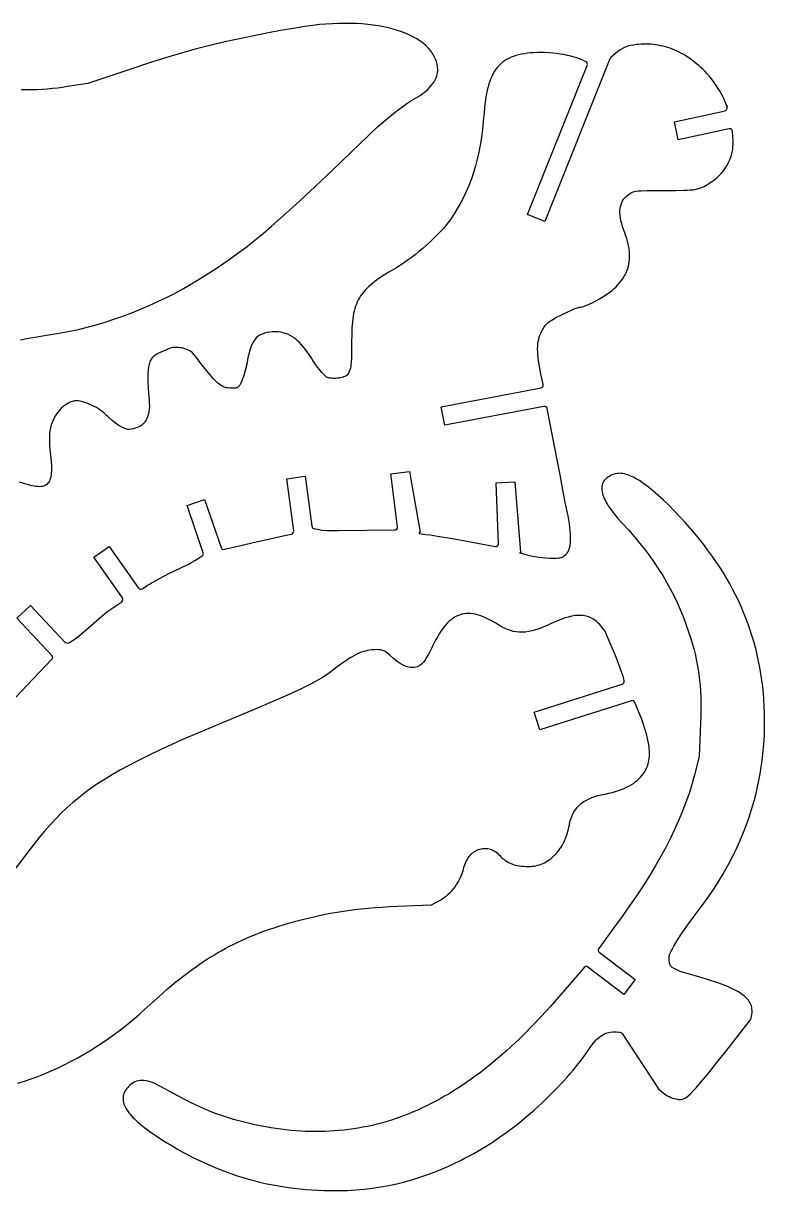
# Model space of a CAD drawing. Header units: millimetres. Extents: x 380 to 708, y 204 to 341.
# Drawn here: x 459.5 to 539.2, y 215 to 340.4 of the extents above; entities that cross this region are included whole.
import ezdxf

# ---------------------------------------------------------------- set-up
doc = ezdxf.new("R2010")
doc.units = ezdxf.units.MM

msp = doc.modelspace()

# ---------------------------------------------------------------- linework, layer by layer
at = {"flags": 128}
msp.add_lwpolyline([(459.20625, 306.406331), (459.867708, 306.553867), (460.291558, 306.635347), (460.956634, 306.748138), (461.771778, 306.877337), (462.645833, 307.00804), (463.564661, 307.154964), (464.494442, 307.330827), (465.433272, 307.534935), (466.379246, 307.766596), (467.330458, 308.025119), (468.285005, 308.309809), (469.240981, 308.619975), (470.196481, 308.954923), (471.149601, 309.313962), (472.098437, 309.696399), (473.041082, 310.10154), (473.975632, 310.528694), (474.900183, 310.977168), (475.81283, 311.446269), (476.711668, 311.935305), (477.594792, 312.443583), (478.509198, 312.992936), (479.387769, 313.538621), (480.239224, 314.087689), (481.072284, 314.647186), (481.895668, 315.224162), (482.718098, 315.825665), (483.548293, 316.458744), (484.394973, 317.130445), (485.26686, 317.847819), (486.172672, 318.617913), (487.121131, 319.447776), (488.120957, 320.344457), (489.18087, 321.315002), (490.30959, 322.366462), (491.515838, 323.505884), (492.808333, 324.740317), (497.570833, 329.309835), (499.110986, 330.595068), (499.440908, 330.863722), (499.788398, 331.134607), (500.143012, 331.400345), (500.494306, 331.653561), (500.831834, 331.886876), (501.145155, 332.092915), (501.423822, 332.264299), (501.657391, 332.393653), (501.907308, 332.529839), (502.148869, 332.678621), (502.381002, 332.838681), (502.602635, 333.008697), (502.812696, 333.187349), (503.010114, 333.373316), (503.193817, 333.56528), (503.362734, 333.761918), (503.515791, 333.961911), (503.651919, 334.163939), (503.770044, 334.366682), (503.869095, 334.568818), (503.948, 334.769028), (504.005688, 334.965992), (504.041087, 335.158388), (504.053125, 335.344898), (504.048879, 335.51662), (504.036204, 335.685998), (504.015192, 335.852999), (503.985934, 336.01759), (503.948524, 336.179736), (503.903053, 336.339405), (503.849614, 336.496562), (503.7883, 336.651175), (503.719202, 336.80321), (503.642413, 336.952633), (503.558026, 337.099411), (503.466132, 337.24351), (503.366824, 337.384897), (503.260194, 337.523539), (503.025338, 337.79245), (502.762302, 338.049977), (502.471826, 338.295852), (502.154648, 338.529805), (501.811506, 338.75157), (501.443138, 338.960879), (501.050285, 339.157462), (500.633683, 339.341053), (500.194072, 339.511383), (499.732191, 339.668184), (499.248777, 339.811188), (498.744569, 339.940128), (498.220306, 340.054735), (497.676727, 340.154741), (497.11457, 340.239878), (496.534573, 340.309878), (495.937476, 340.364474), (495.324016, 340.403396), (494.694932, 340.426378), (494.050964, 340.433151), (493.392849, 340.423448), (492.721325, 340.396999), (492.037133, 340.353537), (491.341009, 340.292795), (490.633693, 340.214503), (489.770811, 340.091512), (488.552056, 339.89491), (487.139476, 339.651778), (485.695116, 339.389197), (481.329491, 338.49309), (479.993279, 338.148989), (478.123958, 337.683777), (477.575809, 337.540832), (476.878119, 337.34529), (475.148485, 336.831322), (473.163799, 336.211684), (471.1528, 335.55619), (466.4306, 333.980061), (464.226163, 333.62706), (463.699561, 333.548257), (463.16605, 333.479332), (462.625959, 333.420246), (462.079618, 333.370962), (461.527354, 333.331439), (460.969498, 333.30164), (460.406378, 333.281526), (459.838324, 333.271058), (459.265664, 333.270199)], dxfattribs=at)
for points in [[(457.323772, 266.574299), (462.580099, 272.073292, 0.398194), (462.582138, 272.485724), (458.813665, 276.507015), (460.273009, 277.874609), (464.010097, 273.886809, 0.360919), (464.579871, 273.959879), (464.524901, 273.930662), (465.006617, 274.231988), (465.271645, 274.428737), (465.570312, 274.670676), (466.291683, 275.288779), (468.466667, 277.173887), (469.458854, 277.835124), (470.08091, 278.259368, 0.41857), (470.157188, 278.679909), (467.085717, 283.042892), (468.721115, 284.194186), (471.869466, 279.721993, 0.402603), (472.277572, 279.6427), (472.545515, 279.815804), (472.850032, 280.026174), (473.058925, 280.161783), (473.362147, 280.340049), (474.194047, 280.794142), (475.230661, 281.327636), (476.35692, 281.87971), (477.261879, 282.317643), (477.625181, 282.504594), (477.932959, 282.677722), (478.720243, 283.186576, 0.344404), (478.841235, 283.535665), (477.102213, 288.617302), (478.994477, 289.264866), (480.764642, 284.092223, 0.382353), (481.113872, 283.896571), (482.093643, 284.115392), (483.018913, 284.333535), (484.077083, 284.592145), (487.746811, 285.427621), (488.326054, 285.532587, 0.400995), (488.569875, 285.867837), (487.814209, 291.476534), (489.796299, 291.743584), (490.520341, 286.369615, 0.313663), (490.751865, 286.116975), (491.21744, 286.012327), (491.407787, 285.982155), (491.619402, 285.959245), (492.111626, 285.931766), (492.704491, 285.922995), (493.408379, 285.926037), (499.431656, 285.973182, 0.448704), (499.727, 286.310317), (499.01399, 292.02475), (500.998602, 292.272376), (502.162691, 285.703063), (502.075916, 285.721933, 0.333241), (502.047174, 285.612355), (502.728792, 285.502361), (503.222026, 285.44108), (504.037741, 285.326955), (505.155399, 285.144831), (506.427812, 284.919785), (510.241028, 284.196177, 0.481977), (510.59674, 284.502365), (510.346303, 291.060076), (512.344847, 291.1364), (512.948895, 283.59806), (513.036403, 283.568866, 0.330252), (512.849135, 283.508018), (513.675989, 283.290953), (513.948709, 283.230972), (514.255756, 283.172763), (514.934085, 283.068512), (515.286, 283.025893), (515.6335, 282.991896), (516.099139, 282.957155), (516.486493, 282.940702), (516.807163, 282.944307), (517.072752, 282.969743), (517.188516, 282.991202), (517.29486, 283.018782), (517.393235, 283.052706), (517.485089, 283.093194), (517.571874, 283.140469), (517.655039, 283.194752), (517.816313, 283.325227), (517.928765, 283.444365), (518.027456, 283.585841), (518.112389, 283.749735), (518.183567, 283.936126), (518.240991, 284.145094), (518.284664, 284.376717), (518.31459, 284.631075), (518.33077, 284.908248), (518.333207, 285.208314), (518.321904, 285.531353), (518.296863, 285.877444), (518.258087, 286.246666), (518.205578, 286.6391), (518.139339, 287.054823), (518.059373, 287.493916), (517.965681, 287.956458), (517.768883, 288.928617), (517.503426, 290.300254), (517.20409, 291.889056), (516.90566, 293.512708), (515.809381, 299.022935, 0.411417), (515.459424, 299.259176), (504.79749, 297.243678), (504.425996, 299.208874), (515.157165, 301.237459, 0.422253), (515.394584, 301.596009), (515.107326, 302.916496), (515.021832, 303.356346), (514.950062, 303.766596), (514.891943, 304.149277), (514.847402, 304.506422), (514.816365, 304.840062), (514.798759, 305.152229), (514.794511, 305.444954), (514.803546, 305.720269), (514.825792, 305.980206), (514.861175, 306.226796), (514.909622, 306.462071), (514.971059, 306.688063), (515.045413, 306.906803), (515.132611, 307.120323), (515.28871, 307.447892), (515.368492, 307.593331), (515.451581, 307.728492), (515.539589, 307.854839), (515.634129, 307.973837), (515.736815, 308.086948), (515.849261, 308.195638), (515.973078, 308.301369), (516.10988, 308.405607), (516.261282, 308.509816), (516.428894, 308.615458), (516.819207, 308.836903), (517.293725, 309.081654), (517.967313, 309.403851), (518.573779, 309.667703), (518.831069, 309.769241), (519.046653, 309.845982), (519.212222, 309.894522), (519.319467, 309.911458), (519.415555, 309.922876), (519.549147, 309.955598), (519.714177, 310.00733), (519.904578, 310.075778), (520.337227, 310.253646), (520.798561, 310.470846), (521.12714, 310.641096), (521.440881, 310.814436), (521.739826, 310.99096), (522.024017, 311.170759), (522.293496, 311.353928), (522.548305, 311.540559), (522.788486, 311.730744), (523.01408, 311.924578), (523.22513, 312.122151), (523.421678, 312.323558), (523.603766, 312.528891), (523.771435, 312.738243), (523.924728, 312.951707), (524.063687, 313.169375), (524.188353, 313.391341), (524.298768, 313.617698), (524.394975, 313.848538), (524.477016, 314.083954), (524.544932, 314.324038), (524.598765, 314.568885), (524.638557, 314.818587), (524.664351, 315.073235), (524.676188, 315.332925), (524.67411, 315.597747), (524.65816, 315.867796), (524.628378, 316.143163), (524.584808, 316.423943), (524.527491, 316.710227), (524.456469, 317.002108), (524.371783, 317.29968), (524.273477, 317.603035), (524.161592, 317.912266), (524.031861, 318.268943), (523.920611, 318.608117), (523.827864, 318.930359), (523.753642, 319.236238), (523.697969, 319.526323), (523.660866, 319.801184), (523.642355, 320.06139), (523.64246, 320.307511), (523.661203, 320.540115), (523.698606, 320.759773), (523.754691, 320.967054), (523.829481, 321.162527), (523.922999, 321.346763), (524.035266, 321.520329), (524.166306, 321.683796), (524.31614, 321.837734), (524.546296, 322.041039), (524.658388, 322.124229), (524.775544, 322.196193), (524.903055, 322.25774), (525.046214, 322.309682), (525.210311, 322.352829), (525.400637, 322.387993), (525.622486, 322.415983), (525.881147, 322.43761), (526.530073, 322.465021), (527.389748, 322.476711), (528.502502, 322.479167), (529.641357, 322.481402), (530.520856, 322.493947), (530.87985, 322.506821), (531.193809, 322.525555), (531.469335, 322.551244), (531.713027, 322.584982), (531.931489, 322.627864), (532.131321, 322.680984), (532.319124, 322.745437), (532.5015, 322.822317), (532.68505, 322.912718), (532.876376, 323.017734), (533.308758, 323.275993), (533.588726, 323.459285), (533.854899, 323.658082), (534.106689, 323.871382), (534.343507, 324.098187), (534.564764, 324.337497), (534.769871, 324.588313), (534.958238, 324.849636), (535.129278, 325.120464), (535.282402, 325.399801), (535.417019, 325.686644), (535.532542, 325.979996), (535.628382, 326.278857), (535.703948, 326.582227), (535.758654, 326.889106), (535.791909, 327.198496), (535.803125, 327.509396), (535.80013, 327.793613), (535.75441, 328.81292, 0.464299), (535.391366, 329.092713), (529.910067, 327.908632), (529.487765, 329.863538), (534.963526, 331.046424, 0.463378), (535.124597, 331.587527), (535.164118, 331.467316), (534.96464, 331.990757), (534.835025, 332.277752), (534.683676, 332.581207), (534.51296, 332.896573), (534.325246, 333.2193), (534.122902, 333.544838), (533.908296, 333.868636), (533.683796, 334.186145), (533.45177, 334.492815), (533.214586, 334.784095), (532.974613, 335.055436), (532.762121, 335.279439), (532.546948, 335.495339), (532.329144, 335.703114), (532.108761, 335.902746), (531.88585, 336.094213), (531.660463, 336.277497), (531.43265, 336.452577), (531.202464, 336.619433), (530.969956, 336.778047), (530.735176, 336.928396), (530.498177, 337.070463), (530.25901, 337.204226), (530.017725, 337.329667), (529.774376, 337.446764), (529.529012, 337.555499), (529.281685, 337.655851), (529.032447, 337.7478), (528.781349, 337.831327), (528.528442, 337.906412), (528.273777, 337.973034), (528.017407, 338.031174), (527.759383, 338.080812), (527.499755, 338.121928), (527.238575, 338.154502), (526.975895, 338.178515), (526.711765, 338.193946), (526.446238, 338.200775), (526.179364, 338.198983), (525.911196, 338.18855), (525.641784, 338.169455), (525.371179, 338.14168), (525.099434, 338.105203), (524.777322, 338.045768), (524.473158, 337.965629), (524.185235, 337.862833), (523.911849, 337.735427), (523.651294, 337.581458), (523.401864, 337.398973), (522.63577, 336.719243, 0.116605), (522.556359, 336.606321), (515.564783, 319.139043), (513.708001, 319.882251), (520.123399, 335.910046, 0.387331), (519.981652, 336.288537), (519.569007, 336.499906), (519.310093, 336.610683), (519.020761, 336.716037), (518.704243, 336.815157), (518.363773, 336.907229), (518.002583, 336.991442), (517.623905, 337.066985), (517.230972, 337.133043), (516.827017, 337.188806), (516.415272, 337.233461), (515.99897, 337.266197), (515.581343, 337.2862), (515.165625, 337.292659), (514.77354, 337.287525), (514.397532, 337.273032), (514.037288, 337.248851), (513.692494, 337.214652), (513.362835, 337.170105), (513.048, 337.11488), (512.747673, 337.048647), (512.46154, 336.971077), (512.189288, 336.881839), (511.930604, 336.780604), (511.685172, 336.667041), (511.45268, 336.540822), (511.232814, 336.401616), (511.025259, 336.249093), (510.829703, 336.082923), (510.64583, 335.902777), (510.473328, 335.708324), (510.311883, 335.499235), (510.16118, 335.27518), (510.020906, 335.035829), (509.890747, 334.780852), (509.770389, 334.50992), (509.659519, 334.222702), (509.557823, 333.918869), (509.464986, 333.59809), (509.380695, 333.260036), (509.304637, 332.904377), (509.236497, 332.530784), (509.175961, 332.138925), (509.122716, 331.728472), (509.076448, 331.299095), (509.036844, 330.850463), (508.953814, 329.915688), (508.856023, 329.023619), (508.742536, 328.171293), (508.612418, 327.355744), (508.464735, 326.574008), (508.298551, 325.823121), (508.112932, 325.100117), (507.906943, 324.402032), (507.679649, 323.725902), (507.430117, 323.068761), (507.15741, 322.427646), (506.860594, 321.799591), (506.538735, 321.181632), (506.190898, 320.570804), (505.816148, 319.964143), (505.41355, 319.358683), (505.180991, 319.037545), (504.917513, 318.704171), (504.625892, 318.361029), (504.308901, 318.010586), (503.969317, 317.655309), (503.609913, 317.297665), (503.233465, 316.940121), (502.842748, 316.585143), (502.440536, 316.235199), (502.029605, 315.892755), (501.612729, 315.560279), (501.192683, 315.240237), (500.772243, 314.935096), (500.354182, 314.647323), (499.941276, 314.379385), (499.5363, 314.133749), (498.810278, 313.700483), (498.160395, 313.290234), (497.582608, 312.896204), (497.319488, 312.703146), (497.072875, 312.511593), (496.842265, 312.320695), (496.627153, 312.129602), (496.427033, 311.937465), (496.241399, 311.743433), (496.069747, 311.546657), (495.911571, 311.346286), (495.766365, 311.141472), (495.633625, 310.931363), (495.512845, 310.715111), (495.40352, 310.491865), (495.305143, 310.260775), (495.217211, 310.020992), (495.139218, 309.771665), (495.070657, 309.511946), (495.011025, 309.240983), (494.959815, 308.957927), (494.916522, 308.661929), (494.880642, 308.352138), (494.829095, 307.687778), (494.801131, 306.95805), (494.792708, 306.156153), (494.769179, 305.762038), (494.765129, 305.33787), (494.768249, 304.895429), (494.766227, 304.446492), (494.746752, 304.00284), (494.726622, 303.786676), (494.697513, 303.57625), (494.657885, 303.373035), (494.606199, 303.178503), (494.540917, 302.994126), (494.460499, 302.821376), (494.392651, 302.722043), (494.302294, 302.633282), (494.192187, 302.554821), (494.065088, 302.486386), (493.923757, 302.427705), (493.770951, 302.378506), (493.609431, 302.338515), (493.441954, 302.307461), (493.27128, 302.28507), (493.100168, 302.27107), (492.931375, 302.265188), (492.767661, 302.267153), (492.611785, 302.27669), (492.466506, 302.293528), (492.334582, 302.317393), (492.218772, 302.348014), (492.163053, 302.37227), (492.0986, 302.412007), (491.946584, 302.534348), (491.768904, 302.707879), (491.571741, 302.925445), (491.361275, 303.179887), (491.143687, 303.46405), (490.925157, 303.770777), (490.711867, 304.092911), (490.431274, 304.523731), (490.161323, 304.917746), (489.9004, 305.276199), (489.646893, 305.600332), (489.39919, 305.89139), (489.155676, 306.150616), (488.91474, 306.379252), (488.674768, 306.578543), (488.434148, 306.749732), (488.191267, 306.894061), (487.944511, 307.012775), (487.692269, 307.107117), (487.432927, 307.178329), (487.164872, 307.227656), (486.886491, 307.25634), (486.596173, 307.265625), (486.266367, 307.25725), (485.960906, 307.231465), (485.678739, 307.187278), (485.418817, 307.1237), (485.18009, 307.039738), (484.961508, 306.934403), (484.762021, 306.806703), (484.58058, 306.655647), (484.416134, 306.480245), (484.267633, 306.279506), (484.134029, 306.052439), (484.01427, 305.798053), (483.907308, 305.515356), (483.812092, 305.203359), (483.727573, 304.861071), (483.6527, 304.4875), (483.512479, 303.801961), (483.342771, 303.108925), (483.164978, 302.489236), (483.079737, 302.23216), (483.0005, 302.023735), (482.883924, 301.757958), (482.775517, 301.553272), (482.720803, 301.471729), (482.663843, 301.402927), (482.603207, 301.346022), (482.537467, 301.30017), (482.465193, 301.264527), (482.384956, 301.238249), (482.295325, 301.220493), (482.194873, 301.210413), (481.955785, 301.209909), (481.656257, 301.229985), (481.501685, 301.245964), (481.357154, 301.268094), (481.220308, 301.298219), (481.088795, 301.338183), (480.960261, 301.38983), (480.832353, 301.455004), (480.702717, 301.535549), (480.569, 301.633309), (480.428847, 301.750128), (480.279906, 301.88785), (479.946245, 302.233379), (479.549188, 302.684648), (479.069908, 303.256408), (478.69741, 303.738464), (478.304296, 304.266504), (478.100498, 304.527438), (477.892136, 304.775472), (477.679404, 305.002476), (477.4625, 305.200316), (477.409311, 305.237264), (477.333487, 305.279043), (477.122091, 305.370343), (476.844618, 305.460726), (476.686199, 305.501359), (476.517377, 305.536703), (476.340188, 305.565073), (476.156673, 305.584783), (475.96887, 305.594146), (475.778816, 305.591475), (475.58855, 305.575086), (475.400111, 305.54329), (475.215538, 305.494403), (475.036867, 305.426737), (474.37541, 305.131438), (474.099422, 304.998839), (473.857402, 304.868283), (473.647454, 304.73378), (473.467685, 304.589336), (473.388525, 304.511514), (473.316199, 304.42896), (473.25047, 304.340925), (473.191102, 304.246659), (473.137858, 304.145414), (473.0905, 304.036441), (473.048792, 303.918991), (473.012497, 303.792314), (472.9552, 303.508286), (472.916713, 303.178364), (472.895142, 302.796556), (472.888592, 302.35687), (472.895169, 301.853314), (472.912978, 301.279895), (472.956528, 300.650005), (473.015286, 299.970395), (473.037254, 299.627933), (473.047288, 299.292228), (473.040141, 298.969674), (473.010569, 298.666667), (472.969098, 298.490773), (472.904297, 298.306013), (472.767974, 297.952596), (472.696866, 297.780013), (472.605285, 297.620761), (472.493115, 297.47474), (472.360241, 297.341847), (472.206546, 297.221981), (472.031915, 297.115039), (471.836233, 297.020919), (471.619383, 296.939521), (471.350278, 296.857141), (471.118487, 296.803684), (470.911971, 296.780786), (470.81443, 296.781309), (470.718693, 296.790087), (470.623256, 296.807323), (470.526615, 296.833223), (470.323699, 296.911833), (470.097908, 297.027556), (469.837203, 297.182028), (469.456616, 297.436937), (469.068068, 297.730693), (468.717102, 298.026961), (468.569943, 298.164681), (468.449259, 298.289404), (468.305166, 298.437184), (468.142331, 298.583563), (467.963082, 298.727419), (467.769745, 298.867628), (467.564647, 299.003069), (467.350115, 299.13262), (467.128477, 299.255159), (466.90206, 299.369563), (466.673189, 299.47471), (466.444194, 299.569478), (466.217399, 299.652746), (465.995134, 299.72339), (465.779723, 299.780289), (465.573496, 299.82232), (465.378778, 299.848362), (465.197897, 299.857292), (465.001312, 299.843573), (464.80141, 299.803381), (464.599702, 299.738164), (464.397697, 299.64937), (464.196907, 299.538446), (463.998842, 299.406841), (463.805012, 299.256002), (463.616927, 299.087376), (463.436099, 298.902412), (463.264038, 298.702557), (463.102254, 298.489258), (462.952258, 298.263965), (462.815559, 298.028124), (462.69367, 297.783183), (462.5881, 297.53059), (462.500359, 297.271793), (462.419903, 296.965094), (462.360008, 296.645852), (462.320484, 296.306159), (462.301137, 295.938104), (462.301777, 295.533778), (462.322212, 295.085271), (462.36225, 294.584674), (462.4217, 294.024077), (462.485406, 293.389823), (462.518871, 292.825653), (462.523502, 292.569342), (462.519658, 292.329944), (462.507035, 292.107254), (462.485328, 291.901071), (462.454232, 291.711192), (462.413444, 291.537413), (462.362657, 291.379531), (462.301567, 291.237344), (462.229871, 291.110649), (462.147262, 290.999242), (462.053436, 290.902921), (461.948088, 290.821483), (461.830914, 290.754725), (461.70161, 290.702444), (461.559869, 290.664437), (461.405388, 290.640501), (461.237862, 290.630433), (461.056985, 290.634031), (460.862455, 290.65109), (460.653965, 290.681409), (460.43121, 290.724785), (460.193887, 290.781013), (459.941691, 290.849893), (459.674316, 290.931219), (459.092813, 291.130404)], [(492.458459, 214.959592), (493.400778, 214.959848), (494.327894, 214.985758), (495.241335, 215.037678), (496.142628, 215.115963), (497.033301, 215.220968), (497.914881, 215.35305), (498.788896, 215.512563), (499.656875, 215.699862), (500.520343, 215.915303), (501.380829, 216.159241), (502.239861, 216.432032), (503.098966, 216.73403), (503.959671, 217.065591), (504.823505, 217.427071), (505.691994, 217.818825), (506.566667, 218.241208), (507.018388, 218.471137), (507.469502, 218.710214), (507.919805, 218.958265), (508.369089, 219.215119), (508.817151, 219.480601), (509.263783, 219.754539), (509.70878, 220.03676), (510.151937, 220.327091), (510.593047, 220.62536), (511.031905, 220.931393), (511.468305, 221.245018), (511.902042, 221.566062), (512.760702, 222.229713), (513.606239, 222.920965), (514.437008, 223.638434), (515.251363, 224.380737), (516.047658, 225.146492), (516.824247, 225.934314), (517.579484, 226.742821), (517.948582, 227.154399), (518.311724, 227.57063), (518.668706, 227.991341), (519.019322, 228.416359), (519.363365, 228.84551), (519.70063, 229.278623), (519.87903, 229.523107), (520.060956, 229.789309), (520.438718, 230.350114), (520.636219, 230.626342), (520.840578, 230.887537), (521.052628, 231.124512), (521.161797, 231.231045), (521.273201, 231.328079), (521.430252, 231.453358), (521.61132, 231.589393), (521.797969, 231.716702), (521.971761, 231.815799), (522.124565, 231.880569), (522.283796, 231.931946), (522.444028, 231.971396), (522.599836, 232.000385), (522.876481, 232.032845), (523.07033, 232.041059), (523.263873, 232.035351), (523.503491, 232.010699), (523.621355, 231.987738), (523.727672, 231.955805), (523.814751, 231.913488), (523.848673, 231.887994), (523.874903, 231.859375), (527.797482, 225.90625), (528.311935, 225.446372), (528.432638, 225.35052), (528.5788, 225.254387), (528.744823, 225.160557), (528.925109, 225.071614), (529.114059, 224.990142), (529.306075, 224.918724), (529.495558, 224.859945), (529.67691, 224.816389), (529.936339, 224.773173), (530.051783, 224.76278), (530.16012, 224.761033), (530.263152, 224.768811), (530.362683, 224.786992), (530.460517, 224.816453), (530.558457, 224.858073), (530.658307, 224.912729), (530.76187, 224.981299), (530.987351, 225.163695), (531.249328, 225.412283), (531.562231, 225.734086), (531.821852, 226.01886), (532.164097, 226.412616), (533.037885, 227.45596), (534.06644, 228.721905), (535.13261, 230.068235), (537.638068, 233.276019), (537.668189, 233.314583), (537.72222, 233.430082), (537.759432, 233.540192), (537.790858, 233.692498), (537.82753, 233.934585), (537.844006, 234.081725), (537.851107, 234.226057), (537.848589, 234.367697), (537.836207, 234.50676), (537.813719, 234.643362), (537.780881, 234.777617), (537.737449, 234.909641), (537.68318, 235.03955), (537.617829, 235.167458), (537.541153, 235.29348), (537.452908, 235.417733), (537.352851, 235.540331), (537.240738, 235.66139), (537.116326, 235.781025), (536.979369, 235.899351), (536.829626, 236.016484), (536.666852, 236.132538), (536.490803, 236.24763), (536.301236, 236.361874), (536.097908, 236.475385), (535.64899, 236.700673), (535.1421, 236.924414), (534.575289, 237.147532), (533.946607, 237.370948), (533.254105, 237.595585), (532.495833, 237.822366), (530.114583, 238.508524), (529.679828, 238.716034), (529.457352, 238.828712), (529.260583, 238.949103), (529.196385, 239.001562), (529.140857, 239.061178), (529.093375, 239.126892), (529.053315, 239.197641), (528.992958, 239.350002), (528.954786, 239.509771), (528.933799, 239.66846), (528.924999, 239.817576), (528.923958, 240.053137), (528.938617, 240.170191), (528.98202, 240.32034), (529.053303, 240.502215), (529.151605, 240.714449), (529.276063, 240.955674), (529.425815, 241.22452), (529.797749, 241.839605), (530.260509, 242.54876), (530.807194, 243.341037), (531.430906, 244.205491), (532.124745, 245.131176), (532.593398, 245.757914), (533.045877, 246.388027), (533.482192, 247.021551), (533.902357, 247.658527), (534.306384, 248.29899), (534.694284, 248.942981), (535.06607, 249.590535), (535.421753, 250.241692), (535.761348, 250.89649), (536.084864, 251.554966), (536.392316, 252.217158), (536.683714, 252.883105), (536.959071, 253.552844), (537.218399, 254.226413), (537.461711, 254.903851), (537.689019, 255.585195), (537.900334, 256.270484), (538.095669, 256.959754), (538.275036, 257.653045), (538.438448, 258.350395), (538.585916, 259.05184), (538.717453, 259.75742), (538.833071, 260.467172), (538.932782, 261.181134), (539.016599, 261.899345), (539.084533, 262.621841), (539.136596, 263.348662), (539.172802, 264.079845), (539.193162, 264.815428), (539.197687, 265.555449), (539.186392, 266.299947), (539.159287, 267.048958), (539.11863, 267.754587), (539.062642, 268.455135), (538.991303, 269.150646), (538.904594, 269.841163), (538.802496, 270.526729), (538.68499, 271.207388), (538.552055, 271.883182), (538.403674, 272.554157), (538.239827, 273.220354), (538.060494, 273.881817), (537.865656, 274.53859), (537.655295, 275.190717), (537.42939, 275.838239), (537.187922, 276.481201), (536.930873, 277.119646), (536.658223, 277.753618), (536.369953, 278.383159), (536.066043, 279.008314), (535.746474, 279.629125), (535.411227, 280.245637), (535.060283, 280.857891), (534.693622, 281.465933), (534.311226, 282.069804), (533.913074, 282.669549), (533.499148, 283.265211), (533.069429, 283.856833), (532.623897, 284.444458), (532.162532, 285.028131), (531.685317, 285.607894), (531.19223, 286.18379), (530.683254, 286.755864), (530.158369, 287.324158), (529.504702, 288.007557), (528.88104, 288.635931), (528.286604, 289.209772), (527.720618, 289.72957), (527.182303, 290.195817), (526.670882, 290.609003), (526.185577, 290.969621), (525.72561, 291.278161), (525.504885, 291.413055), (525.290203, 291.535115), (525.081467, 291.6444), (524.878579, 291.740973), (524.681442, 291.824895), (524.48996, 291.896228), (524.304034, 291.955032), (524.123567, 292.001369), (523.948463, 292.035301), (523.778625, 292.05689), (523.613953, 292.066195), (523.454353, 292.063279), (523.299726, 292.048204), (523.149976, 292.02103), (523.005004, 291.981819), (522.864714, 291.930633), (522.696323, 291.855535), (522.540792, 291.775049), (522.398126, 291.689144), (522.268331, 291.597791), (522.151412, 291.500962), (522.047376, 291.398627), (521.956228, 291.290757), (521.877974, 291.177324), (521.812619, 291.058297), (521.76017, 290.933648), (521.720631, 290.803348), (521.694008, 290.667368), (521.680307, 290.525678), (521.679535, 290.37825), (521.691695, 290.225054), (521.716795, 290.066061), (521.75484, 289.901243), (521.805835, 289.730569), (521.869786, 289.554011), (521.946699, 289.371541), (522.036579, 289.183128), (522.139433, 288.988743), (522.255265, 288.788358), (522.384082, 288.581944), (522.680692, 288.15091), (523.029309, 287.695408), (523.429977, 287.215206), (523.882742, 286.71007), (524.542213, 285.983763), (525.165882, 285.26893), (525.755306, 284.563021), (526.312041, 283.863487), (526.837645, 283.167776), (527.333675, 282.473338), (527.80169, 281.777623), (528.243245, 281.078081), (528.659898, 280.37216), (529.053208, 279.657312), (529.42473, 278.930984), (529.776023, 278.190628), (530.108643, 277.433692), (530.424148, 276.657626), (530.724095, 275.859881), (531.010042, 275.037904), (531.214492, 274.410586), (531.399653, 273.806059), (531.56612, 273.219789), (531.714486, 272.647243), (531.845345, 272.083887), (531.959292, 271.525187), (532.05692, 270.966611), (532.138823, 270.403623), (532.205595, 269.83169), (532.25783, 269.246279), (532.296121, 268.642855), (532.321064, 268.016886), (532.333251, 267.363837), (532.333277, 266.679175), (532.321735, 265.958365), (532.29922, 265.196875), (532.17244, 261.625), (531.616138, 259.501871), (531.491158, 259.040201), (531.357742, 258.577059), (531.215816, 258.112305), (531.065305, 257.645799), (530.906135, 257.177399), (530.738233, 256.706967), (530.375933, 255.759439), (529.977812, 254.802093), (529.543277, 253.833804), (529.071734, 252.853449), (528.562591, 251.859905), (528.015255, 250.852047), (527.429132, 249.828752), (526.803629, 248.788896), (526.138154, 247.731356), (525.432112, 246.655009), (524.684912, 245.55873), (523.895959, 244.441396), (523.06466, 243.301883), (521.359119, 240.999653, 0.410398), (521.418467, 240.582365), (525.283779, 237.639988), (524.072377, 236.048604), (520.203144, 238.993964, 0.396099), (519.794491, 238.951463), (517.071543, 235.801964), (516.129536, 234.724513), (515.188506, 233.690021), (514.248083, 232.698323), (513.307893, 231.749254), (512.83777, 231.290654), (512.367567, 230.842649), (511.897236, 230.405219), (511.426732, 229.978343), (510.956007, 229.562001), (510.485016, 229.156171), (510.013713, 228.760834), (509.542049, 228.375969), (509.06998, 228.001554), (508.597459, 227.63757), (508.12444, 227.283996), (507.650875, 226.94081), (507.176718, 226.607994), (506.701924, 226.285525), (506.226445, 225.973383), (505.750235, 225.671549), (505.273248, 225.38), (504.795437, 225.098716), (504.316756, 224.827678), (503.837159, 224.566863), (503.356598, 224.316253), (502.875028, 224.075825), (502.392402, 223.845559), (501.908673, 223.625435), (501.423796, 223.415433), (500.937723, 223.21553), (500.450409, 223.025708), (499.961807, 222.845944), (499.47187, 222.67622), (498.980552, 222.516513), (498.487806, 222.366803), (497.993587, 222.227071), (497.497847, 222.097294), (497.000541, 221.977453), (496.501622, 221.867527), (496.001042, 221.767495), (495.498757, 221.677336), (494.994719, 221.597031), (494.488882, 221.526557), (493.9812, 221.465896), (493.471626, 221.415026), (492.960114, 221.373926), (492.446617, 221.342576), (491.931088, 221.320955), (491.413483, 221.309043), (490.893753, 221.306819), (490.371852, 221.314263), (489.847735, 221.331353), (489.321355, 221.358069), (488.792664, 221.394391), (488.261618, 221.440298), (487.728168, 221.495769), (487.19227, 221.560783), (486.653876, 221.635321), (486.11294, 221.719361), (485.569416, 221.812883), (484.97649, 221.92512), (484.388711, 222.046972), (483.806812, 222.178195), (483.231526, 222.318545), (482.663588, 222.467777), (482.10373, 222.625649), (481.552687, 222.791915), (481.011191, 222.966333), (480.479977, 223.148657), (479.959778, 223.338645), (479.451327, 223.536052), (478.955358, 223.740634), (478.472605, 223.952147), (478.003801, 224.170348), (477.54968, 224.394991), (477.110975, 224.625835), (474.181947, 226.208224), (473.905356, 226.350017), (473.639801, 226.472708), (473.384842, 226.576295), (473.140045, 226.660773), (472.904971, 226.726139), (472.679184, 226.772391), (472.462246, 226.799525), (472.25372, 226.807537), (472.053169, 226.796424), (471.860156, 226.766183), (471.674243, 226.71681), (471.494994, 226.648303), (471.321971, 226.560658), (471.154738, 226.453871), (470.992857, 226.327939), (470.83589, 226.18286), (470.718539, 226.05843), (470.613522, 225.932167), (470.520846, 225.804057), (470.440517, 225.674087), (470.372541, 225.542245), (470.316924, 225.408519), (470.273673, 225.272894), (470.242793, 225.135359), (470.224291, 224.995901), (470.218173, 224.854506), (470.224445, 224.711163), (470.243113, 224.565859), (470.274184, 224.41858), (470.317663, 224.269314), (470.373557, 224.118049), (470.441871, 223.964771), (470.522613, 223.809467), (470.615788, 223.652126), (470.721402, 223.492734), (470.839462, 223.331279), (470.969973, 223.167747), (471.112942, 223.002126), (471.268375, 222.834404), (471.436278, 222.664567), (471.809519, 222.318498), (472.232715, 221.963819), (472.705914, 221.600427), (473.229167, 221.228219), (473.797797, 220.844139), (474.36722, 220.472621), (474.937565, 220.113621), (475.508961, 219.767099), (476.081538, 219.433013), (476.655424, 219.111319), (477.230748, 218.801977), (477.807638, 218.504944), (478.386225, 218.220179), (478.966637, 217.947638), (479.549003, 217.68728), (480.133452, 217.439063), (480.720113, 217.202946), (481.309114, 216.978885), (481.900586, 216.766839), (482.494656, 216.566766), (483.091454, 216.378623), (483.691109, 216.20237), (484.293749, 216.037963), (484.899505, 215.88536), (485.508504, 215.744521), (486.120875, 215.615402), (486.736748, 215.497961), (487.356252, 215.392157), (487.979515, 215.297947), (488.606667, 215.21529), (489.237836, 215.144143), (489.873152, 215.084464), (490.512743, 215.036212), (491.156739, 214.999344), (491.805268, 214.973818), (492.458459, 214.959592)], [(458.91621, 226.502536), (459.638797, 226.731723), (460.357464, 226.978643), (461.072138, 227.243264), (461.782746, 227.525554), (462.489213, 227.82548), (463.191465, 228.143011), (463.889431, 228.478114), (464.583035, 228.830757), (465.272205, 229.200907), (465.956866, 229.588533), (466.636946, 229.993602), (467.31237, 230.416082), (467.983065, 230.85594), (468.648958, 231.313145), (469.309975, 231.787664), (469.966042, 232.279465), (470.617086, 232.788516), (471.263034, 233.314784), (471.903811, 233.858237), (472.539344, 234.418843), (473.16956, 234.99657), (474.094158, 235.843342), (475.002196, 236.639703), (475.897372, 237.387819), (476.341291, 237.744462), (476.78338, 238.089854), (477.224102, 238.424267), (477.663918, 238.747972), (478.10329, 239.061238), (478.542681, 239.364337), (478.982551, 239.657538), (479.423364, 239.941113), (479.865582, 240.215333), (480.309666, 240.480466), (480.756078, 240.736785), (481.20528, 240.984559), (481.657735, 241.22406), (482.113905, 241.455557), (482.57425, 241.679322), (483.039234, 241.895625), (483.509319, 242.104735), (483.984966, 242.306925), (484.466638, 242.502464), (484.954796, 242.691623), (485.449902, 242.874673), (485.952419, 243.051884), (486.462809, 243.223527), (486.981533, 243.389871), (488.045833, 243.707749), (488.781051, 243.912194), (489.503029, 244.102658), (490.214388, 244.27955), (490.917747, 244.443282), (491.615725, 244.594262), (492.310941, 244.732903), (493.006016, 244.859613), (493.703568, 244.974802), (494.406217, 245.078882), (495.116582, 245.172262), (495.837283, 245.255353), (496.570939, 245.328564), (497.320169, 245.392306), (498.087593, 245.446988), (498.87583, 245.493022), (499.6875, 245.530818), (503.391667, 245.682771), (504.379209, 246.225516), (504.585899, 246.348863), (504.790283, 246.489881), (504.991301, 246.647137), (505.187894, 246.819202), (505.379002, 247.004642), (505.563565, 247.202028), (505.740525, 247.409928), (505.908823, 247.62691), (506.067398, 247.851544), (506.215191, 248.082397), (506.351144, 248.31804), (506.474196, 248.557041), (506.583288, 248.797968), (506.677361, 249.03939), (506.755356, 249.279876), (506.816213, 249.517995), (506.865225, 249.71648), (506.92302, 249.906774), (506.989185, 250.088717), (507.063304, 250.262149), (507.144965, 250.426911), (507.233754, 250.582842), (507.329255, 250.729783), (507.431056, 250.867573), (507.538742, 250.996053), (507.6519, 251.115062), (507.770115, 251.224441), (507.892974, 251.32403), (508.020062, 251.413669), (508.150965, 251.493198), (508.28527, 251.562457), (508.422562, 251.621286), (508.562428, 251.669526), (508.704454, 251.707015), (508.848225, 251.733595), (508.993327, 251.749106), (509.139347, 251.753387), (509.285871, 251.746278), (509.432485, 251.727621), (509.578774, 251.697254), (509.724325, 251.655018), (509.868723, 251.600753), (510.011556, 251.534298), (510.152408, 251.455495), (510.290865, 251.364183), (510.426515, 251.260202), (510.558942, 251.143393), (510.687734, 251.013595), (510.840647, 250.856158), (510.995267, 250.711148), (511.15241, 250.578248), (511.312891, 250.457142), (511.477529, 250.347514), (511.647138, 250.249045), (511.822537, 250.161421), (512.004542, 250.084324), (512.193968, 250.017438), (512.391634, 249.960447), (512.598355, 249.913033), (512.814948, 249.874881), (513.04223, 249.845673), (513.281017, 249.825094), (513.532127, 249.812826), (513.796374, 249.808553), (513.999765, 249.81354), (514.200607, 249.828963), (514.39873, 249.854648), (514.593966, 249.890425), (514.786145, 249.93612), (514.975099, 249.991562), (515.160657, 250.056578), (515.34265, 250.130996), (515.52091, 250.214643), (515.695267, 250.307349), (515.865552, 250.408939), (516.031595, 250.519243), (516.193227, 250.638088), (516.350279, 250.765302), (516.502582, 250.900712), (516.649967, 251.044147), (516.792263, 251.195434), (516.929303, 251.354401), (517.060916, 251.520876), (517.186934, 251.694686), (517.307187, 251.875659), (517.421506, 252.063624), (517.529721, 252.258408), (517.631664, 252.459839), (517.727165, 252.667744), (517.816054, 252.881951), (517.898164, 253.102289), (517.973323, 253.328585), (518.041364, 253.560666), (518.102117, 253.798361), (518.155412, 254.041497), (518.201081, 254.289903), (518.265388, 254.605601), (518.350635, 254.906723), (518.456654, 255.193112), (518.583276, 255.464612), (518.730334, 255.721066), (518.897659, 255.962317), (519.085083, 256.188208), (519.292439, 256.398584), (519.519559, 256.593287), (519.766274, 256.772161), (520.032417, 256.935049), (520.317819, 257.081794), (520.622312, 257.212241), (520.945729, 257.326231), (521.287902, 257.423609), (521.648662, 257.504218), (522.0603, 257.588738), (522.44911, 257.67744), (522.816055, 257.770788), (523.1621, 257.869249), (523.48821, 257.973286), (523.79535, 258.083365), (524.084484, 258.199951), (524.356577, 258.323508), (524.612593, 258.454502), (524.853498, 258.593398), (525.080255, 258.740661), (525.29383, 258.896755), (525.495188, 259.062146), (525.685292, 259.237298), (525.865109, 259.422677), (526.035601, 259.618748), (526.145573, 259.758928), (526.247329, 259.902841), (526.340847, 260.050717), (526.426108, 260.20279), (526.503091, 260.359291), (526.571775, 260.520452), (526.632141, 260.686504), (526.684167, 260.857681), (526.727835, 261.034213), (526.763122, 261.216333), (526.790009, 261.404273), (526.808476, 261.598264), (526.818502, 261.798539), (526.820067, 262.00533), (526.81315, 262.218868), (526.797731, 262.439385), (526.77379, 262.667114), (526.741306, 262.902285), (526.650628, 263.395887), (526.525535, 263.922044), (526.365864, 264.482614), (526.171452, 265.07945), (525.942136, 265.71441), (525.677752, 266.389348), (525.235635, 267.447037, 0.388267), (524.868316, 267.617353), (515.012037, 264.497703), (514.408519, 266.404471), (523.889557, 269.405352, 0.379264), (524.093868, 269.746774), (524.053451, 269.961845), (523.973881, 270.256654), (523.85874, 270.621333), (523.711999, 271.043945), (523.537627, 271.512552), (523.339597, 272.015216), (523.121878, 272.540002), (522.024963, 275.11875), (521.704148, 275.527767), (521.470908, 275.80313), (521.35111, 275.928092), (521.228992, 276.044589), (521.104407, 276.152631), (520.977203, 276.252229), (520.847233, 276.343393), (520.714345, 276.426134), (520.578391, 276.500463), (520.439221, 276.56639), (520.296685, 276.623925), (520.150634, 276.67308), (520.000918, 276.713865), (519.847388, 276.74629), (519.689893, 276.770366), (519.528286, 276.786103), (519.362415, 276.793513), (519.192132, 276.792605), (519.017286, 276.783391), (518.837729, 276.76588), (518.463881, 276.706013), (518.069391, 276.613088), (517.653062, 276.487189), (517.213699, 276.328402), (516.750103, 276.136811), (516.26108, 275.9125), (515.802306, 275.70034), (515.367087, 275.515489), (514.953378, 275.357896), (514.559131, 275.227505), (514.182302, 275.124264), (513.820844, 275.04812), (513.472711, 274.99902), (513.135857, 274.976909), (512.808236, 274.981736), (512.487802, 275.013447), (512.172508, 275.071989), (511.86031, 275.157308), (511.54916, 275.269352), (511.237014, 275.408066), (510.921824, 275.573398), (510.601544, 275.765295), (510.289767, 275.957711), (509.986348, 276.134055), (509.691039, 276.294251), (509.403592, 276.438221), (509.12376, 276.565889), (508.851296, 276.677178), (508.585951, 276.77201), (508.327479, 276.850309), (508.075631, 276.911997), (507.83016, 276.956997), (507.590819, 276.985233), (507.357359, 276.996628), (507.129534, 276.991104), (506.907095, 276.968584), (506.689795, 276.928992), (506.477387, 276.872249), (506.269622, 276.798281), (506.066254, 276.707008), (505.867034, 276.598355), (505.671716, 276.472244), (505.480051, 276.328598), (505.291792, 276.16734), (505.106691, 275.988394), (504.924501, 275.791682), (504.744974, 275.577126), (504.567863, 275.344651), (504.392919, 275.094179), (504.219896, 274.825633), (504.048546, 274.538936), (503.878621, 274.234011), (503.709873, 273.910782), (503.542056, 273.56917), (503.371814, 273.223157), (503.19665, 272.886794), (503.021569, 272.568414), (502.85157, 272.276347), (502.691658, 272.018926), (502.546833, 271.804481), (502.422099, 271.641345), (502.322458, 271.537849), (502.173727, 271.42788), (502.017595, 271.338435), (501.85445, 271.26943), (501.684676, 271.220782), (501.508661, 271.192408), (501.32679, 271.184224), (501.13945, 271.196148), (500.947026, 271.228097), (500.749906, 271.279987), (500.548475, 271.351736), (500.343119, 271.443259), (500.134225, 271.554475), (499.922179, 271.6853), (499.707367, 271.83565), (499.490175, 272.005444), (499.27099, 272.194597), (498.925954, 272.499645), (498.636895, 272.733684), (498.507013, 272.82648), (498.383511, 272.904408), (498.263853, 272.968431), (498.1455, 273.01951), (498.025915, 273.058607), (497.902561, 273.086685), (497.772898, 273.104704), (497.634391, 273.113627), (497.320689, 273.10803), (496.941153, 273.077588), (496.715579, 273.051004), (496.494729, 273.014287), (496.275949, 272.966006), (496.05658, 272.904726), (495.833969, 272.829016), (495.605457, 272.737442), (495.368389, 272.62857), (495.120108, 272.500969), (494.857959, 272.353205), (494.579284, 272.183845), (494.281428, 271.991456), (493.961735, 271.774605), (493.24621, 271.261785), (492.411458, 270.633921), (492.162141, 270.45262), (491.875415, 270.261893), (491.548467, 270.060401), (491.178481, 269.846806), (490.762643, 269.619769), (490.29814, 269.377952), (489.782156, 269.120017), (489.211877, 268.844624), (487.897176, 268.236113), (486.331521, 267.541712), (484.492399, 266.750712), (482.357292, 265.852407), (476.536458, 263.404515), (475.468772, 262.932463), (474.22421, 262.355271), (472.957429, 261.746005), (471.823086, 261.177731), (470.857436, 260.671375), (469.950145, 260.175787), (469.096178, 259.686909), (468.290502, 259.200682), (467.528082, 258.713049), (466.803885, 258.21995), (466.112875, 257.717329), (465.450019, 257.201126), (464.810283, 256.667285), (464.188632, 256.111745), (463.580032, 255.530451), (462.97945, 254.919342), (462.381851, 254.274362), (461.782201, 253.591452), (461.175465, 252.866554), (460.55661, 252.09561), (458.127764, 248.92061)]]:
    msp.add_lwpolyline(points, format="xyb", dxfattribs=at)

doc.saveas('drawing.dxf')
